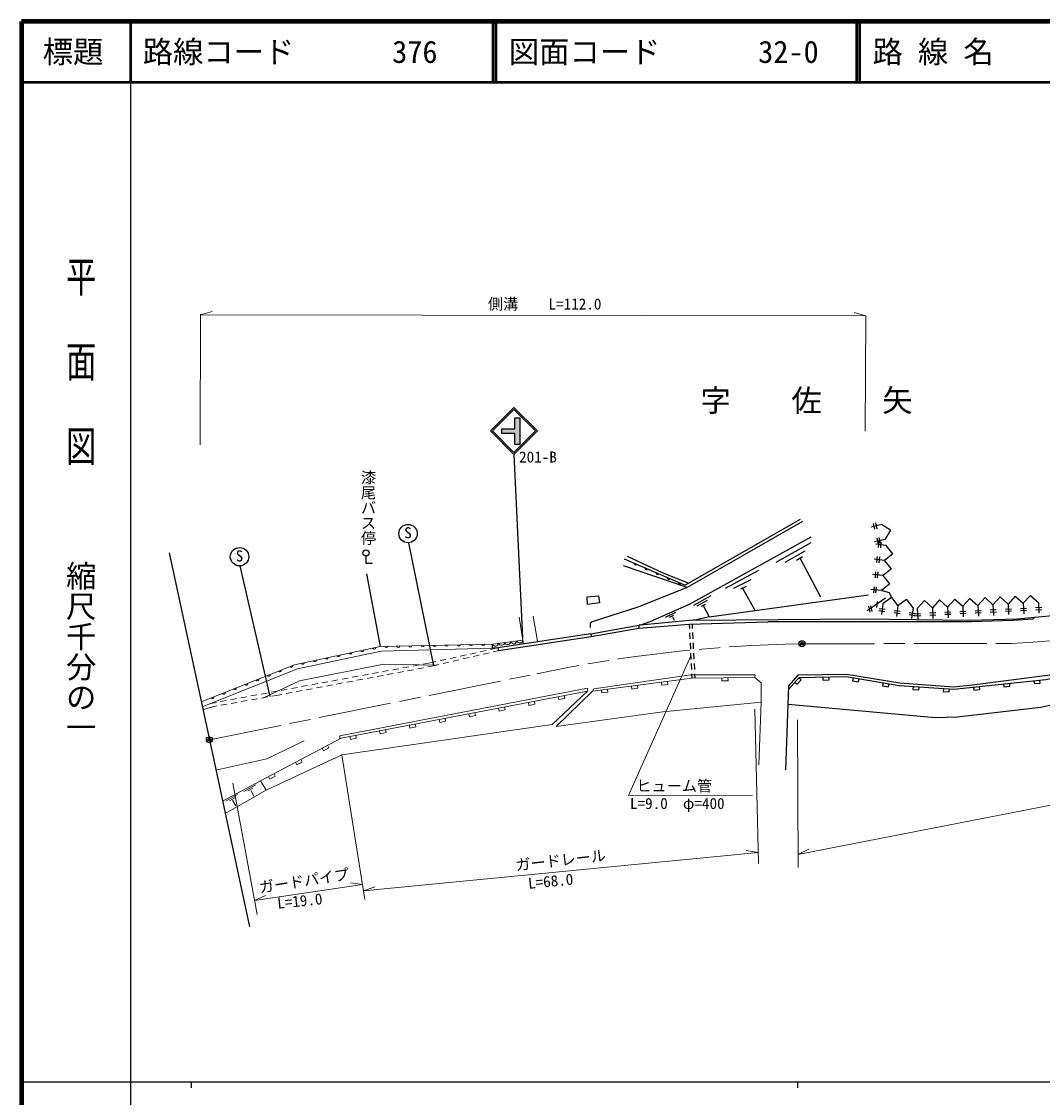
# Model space of a CAD drawing. Units: millimetres on the paper, with parts at other scales. Extents: x 40 to 680, y 20 to 380.
# Drawn here: x 40 to 208.4, y 202.4 to 380 of the extents above; entities that cross this region are included whole.
import ezdxf
from ezdxf.enums import TextEntityAlignment as Align

# ---------------------------------------------------------------- set-up
doc = ezdxf.new("R2010")
doc.units = ezdxf.units.MM
doc.header["$PDMODE"] = 32
doc.header["$PDSIZE"] = 0.5
doc.linetypes.add('CHAIN', pattern=[18.5, 12, -1.5, 3.5, -1.5])
for name, color, linetype, lineweight in [('M-BGD', 7, 'Continuous', 25), ('M-BMK', 2, 'CHAIN', 13), ('M-BMK-HTXT', 7, 'Continuous', 13), ('M-BMK-SRVR', 3, 'Continuous', 25), ('M-STR-HTXT', 7, 'Continuous', 13), ('M-STR-STRC', 7, 'Continuous', 25), ('M-TTL', 2, 'Continuous', 140), ('M-TTL-BAND', 7, 'Continuous', 25), ('M-TTL-LINE', 7, 'Continuous', 50)]:
    doc.layers.add(name, color=color, linetype=linetype, lineweight=lineweight)
doc.layers.add('M-OTRS', color=6, linetype='Continuous')
doc.layers.add('M-TTL-TXT', color=7, linetype='Continuous')
doc.styles.add('@ＭＳ ゴシック', font='')
doc.styles.add('ＭＳ ゴシック', font='')
doc.styles.get('@ＭＳ ゴシック').set_extended_font_data('@MS Gothic')
doc.styles.get('ＭＳ ゴシック').set_extended_font_data('MS Gothic')

msp = doc.modelspace()

# ---------------------------------------------------------------- hatches: boundary and pattern name
at = {"layer": 'M-STR-STRC'}
msp.add_hatch(color=256, dxfattribs=at).paths.add_polyline_path([(122.185, 310.167), (122.185, 314.586), (121.354, 314.586), (121.354, 312.745), (119.168, 312.745), (119.168, 312.024), (121.386, 312.024), (121.386, 310.167)])

# ---------------------------------------------------------------- linework, layer by layer
at = {"layer": 'M-BGD'}
for p, q in [((121.232, 308.562), (122.624, 278.271)), ((168.428, 297.829), (149.463, 286.992)), ((168.852, 297.491), (149.802, 286.569)), ((181.867, 296.958), (180.162, 296.567)), ((180.785, 296.197), (180.562, 297.171)), ((181.126, 296.275), (180.903, 297.25)), ((183.365, 296.019), (181.867, 296.958)), ((170.206, 294.866), (150.14, 283.775)), ((181.686, 293.838), (181.462, 294.813)), ((183.365, 296.019), (182.427, 294.522)), ((103.828, 293.935), (107.966, 273.641)), ((170.206, 293.935), (164.449, 290.717)), ((182.427, 294.522), (180.721, 294.13)), ((182.644, 293.539), (180.904, 293.725)), ((181.345, 293.76), (181.121, 294.735)), ((181.373, 293.172), (181.479, 294.166)), ((181.721, 293.134), (181.827, 294.129)), ((183.754, 292.163), (182.644, 293.539)), ((64.373, 292.326), (64.627, 290.971)), ((96.818, 291.785), (96.818, 290.599)), ((139.408, 291.334), (149.463, 286.992)), ((169.19, 292.58), (165.888, 290.717)), ((168.852, 291.649), (167.836, 291.056)), ((168.428, 291.395), (171.815, 285.045)), ((181.107, 290.686), (181.213, 291.68)), ((181.455, 290.649), (181.561, 291.643)), ((183.754, 292.163), (182.378, 291.053)), ((75.984, 290.154), (80.941, 268.577)), ((96.818, 290.599), (97.918, 290.599)), ((149.802, 286.569), (139.305, 290.178)), ((182.378, 291.053), (180.638, 291.239)), ((183.488, 289.677), (182.113, 288.567)), ((183.488, 289.677), (182.378, 291.053)), ((96.885, 288.855), (99.171, 276.832)), ((161.57, 289.363), (156.067, 286.399)), ((160.3, 287.839), (157.422, 286.399)), ((182.113, 288.567), (180.372, 288.753)), ((180.841, 288.2), (180.948, 289.194)), ((181.189, 288.163), (181.296, 289.157)), ((183.223, 287.191), (182.113, 288.567)), ((149.802, 286.569), (141.674, 283.351)), ((159.538, 286.738), (158.607, 286.315)), ((158.946, 286.484), (160.978, 282.843)), ((181.847, 286.081), (180.107, 286.267)), ((180.576, 285.714), (180.682, 286.708)), ((180.924, 285.677), (181.03, 286.671)), ((183.223, 287.191), (181.847, 286.081)), ((133.292, 285.045), (135.154, 285.214)), ((133.376, 283.775), (133.292, 285.045)), ((135.154, 285.214), (135.324, 284.029)), ((153.696, 285.214), (150.818, 283.605)), ((153.104, 284.452), (151.41, 283.521)), ((153.442, 281.743), (179.697, 285.35)), ((179.482, 282.797), (182.519, 284.85)), ((181.066, 283.263), (181.172, 284.257)), ((183.507, 284.94), (182.1, 283.869)), ((183.507, 284.94), (184.578, 283.533)), ((185.984, 284.604), (184.578, 283.533)), ((185.984, 284.604), (187.055, 283.198)), ((188.945, 284.411), (187.76, 283.1)), ((188.945, 284.411), (190.257, 283.225)), ((191.442, 284.537), (190.257, 283.225)), ((191.442, 284.537), (192.753, 283.351)), ((193.939, 284.662), (192.753, 283.351)), ((193.939, 284.662), (195.25, 283.477)), ((196.436, 284.788), (195.25, 283.477)), ((196.436, 284.788), (197.747, 283.602)), ((198.933, 284.913), (197.747, 283.602)), ((198.933, 284.913), (200.244, 283.728)), ((201.43, 285.039), (200.244, 283.728)), ((201.43, 285.039), (202.741, 283.853)), ((203.926, 285.164), (202.741, 283.853)), ((203.926, 285.164), (205.238, 283.979)), ((206.423, 285.29), (205.238, 283.979)), ((206.423, 285.29), (207.735, 284.104)), ((135.324, 284.029), (133.376, 283.775)), ((141.674, 283.351), (134.138, 280.896)), ((150.14, 283.775), (143.621, 280.896)), ((146.243, 281.698), (147.952, 282.506)), ((152.765, 283.775), (152.088, 283.436)), ((152.426, 283.605), (153.442, 281.743)), ((179.963, 282.532), (179.767, 283.513)), ((180.306, 282.601), (180.11, 283.581)), ((182.431, 282.588), (181.44, 282.722)), ((182.478, 282.935), (181.487, 283.069)), ((182.1, 283.869), (181.865, 282.135)), ((184.909, 282.252), (183.918, 282.387)), ((184.956, 282.599), (183.965, 282.733)), ((184.578, 283.533), (184.343, 281.799)), ((187.433, 282.264), (186.442, 282.398)), ((187.055, 283.198), (186.82, 281.464)), ((187.76, 283.1), (187.848, 281.352)), ((190.8, 282.377), (189.801, 282.326)), ((190.257, 283.225), (190.344, 281.478)), ((193.297, 282.502), (192.298, 282.452)), ((192.753, 283.351), (192.841, 281.603)), ((195.794, 282.628), (194.795, 282.578)), ((195.25, 283.477), (195.338, 281.729)), ((198.29, 282.753), (197.292, 282.703)), ((198.308, 282.404), (197.309, 282.354)), ((197.747, 283.602), (197.835, 281.854)), ((200.787, 282.879), (199.789, 282.829)), ((200.805, 282.529), (199.806, 282.479)), ((200.244, 283.728), (200.332, 281.98)), ((203.284, 283.004), (202.285, 282.954)), ((203.302, 282.655), (202.303, 282.605)), ((202.741, 283.853), (202.829, 282.105)), ((205.781, 283.13), (204.782, 283.08)), ((205.799, 282.78), (204.8, 282.73)), ((205.238, 283.979), (205.326, 282.231)), ((208.278, 283.255), (207.279, 283.205)), ((208.295, 282.906), (207.297, 282.856)), ((207.735, 284.104), (207.822, 282.356)), ((134.138, 280.896), (133.8, 280.642)), ((133.8, 280.642), (133.8, 279.965)), ((151.326, 281.235), (142.097, 280.388)), ((143.621, 280.896), (142.097, 280.388)), ((146.91, 281.675), (147.577, 282.026)), ((147.367, 281.733), (147.659, 281.183)), ((150.14, 280.557), (163.094, 280.896)), ((153.442, 281.743), (151.326, 281.235)), ((187.386, 281.917), (186.395, 282.051)), ((188.303, 282.251), (187.304, 282.201)), ((188.321, 281.902), (187.322, 281.851)), ((190.817, 282.027), (189.819, 281.977)), ((193.314, 282.153), (192.316, 282.102)), ((195.811, 282.278), (194.812, 282.228)), ((133.914, 278.94), (141.811, 280.344)), ((133.914, 278.94), (133.98, 278.489)), ((133.98, 278.489), (141.843, 279.88)), ((142.097, 280.388), (141.811, 280.344)), ((141.811, 280.344), (141.843, 279.88)), ((141.843, 279.88), (150.14, 280.557)), ((150.14, 280.557), (150.176, 279.82)), ((150.21, 279.121), (150.258, 278.122)), ((150.612, 280.57), (150.648, 279.829)), ((150.683, 279.13), (150.733, 278.132)), ((150.291, 277.423), (150.34, 276.424)), ((150.768, 277.432), (150.817, 276.434)), ((150.373, 275.725), (150.421, 274.726)), ((150.852, 275.735), (150.902, 274.736)), ((150.455, 274.027), (150.503, 273.028)), ((150.936, 274.037), (150.986, 273.038)), ((150.537, 272.329), (150.573, 271.592)), ((151.021, 272.339), (151.057, 271.599)), ((172.197, 271.813), (172.205, 271.313)), ((173.205, 271.328), (173.197, 271.828)), ((167.561, 270.944), (167.934, 270.611)), ((167.934, 270.611), (168.599, 271.358)), ((168.599, 271.358), (168.226, 271.69)), ((172.205, 271.313), (173.205, 271.328)), ((177.18, 271.676), (177.098, 271.182)), ((177.098, 271.182), (178.084, 271.017)), ((178.084, 271.017), (178.167, 271.51)), ((182.112, 270.849), (182.029, 270.356)), ((182.029, 270.356), (183.015, 270.19)), ((183.015, 270.19), (183.098, 270.683)), ((187.069, 270.246), (187.035, 269.747)), ((188.033, 269.68), (188.067, 270.179)), ((197.035, 270.14), (197.089, 269.643)), ((198.083, 269.75), (198.029, 270.247)), ((202.007, 270.674), (202.06, 270.177)), ((202.06, 270.177), (203.054, 270.283)), ((203.054, 270.283), (203.001, 270.781)), ((206.978, 271.208), (207.031, 270.711)), ((207.031, 270.711), (208.026, 270.817)), ((208.026, 270.817), (207.972, 271.315)), ((187.035, 269.747), (188.033, 269.68)), ((192.058, 269.909), (192.024, 269.41)), ((192.024, 269.41), (193.022, 269.343)), ((193.022, 269.343), (193.055, 269.842)), ((197.089, 269.643), (198.083, 269.75))]:
    msp.add_line(p, q, dxfattribs=at)
for points in [[(166.063, 256.508), (166.582, 270.334), (168.174, 272.16), (176.093, 272.268), (184.887, 270.846), (193.708, 270.162), (196.868, 270.504), (210.059, 272.216), (228.463, 275.954), (283.401, 294.188), (297.027, 297.032), (304.412, 297.9), (315.431, 299.441), (325.502, 300.349), (331.514, 300.814), (359.268, 301.093), (372.699, 300.946), (397.701, 299.284), (397.677, 298.832)], [(295.399, 295.983), (289.954, 293.631), (250.499, 278.806), (238.591, 274.659), (227.809, 271.223), (208.141, 266.779), (194.337, 265.18), (190.723, 265.061), (166.467, 267.265)], [(166.563, 269.823), (168.282, 271.754), (176.017, 271.871), (184.785, 270.4), (193.796, 269.792), (208.981, 271.423), (229.795, 275.53), (265.301, 287.458), (285.483, 293.856), (295.399, 295.983)], [(149.972, 287.283), (145.73, 289.019), (139.955, 291.705)], [(181.847, 286.081), (182.133, 286.044), (183.133, 285.745), (183.507, 284.94)], [(150.897, 281.195), (178.71, 281.431), (196.347, 281.167), (204.298, 281.431), (216.919, 282.624)], [(207.19, 281.704), (206.826, 281.36), (203.596, 281.15), (196.663, 280.904), (163.094, 280.896)], [(133.914, 278.94), (118.556, 276.598), (117.679, 276.581), (117.679, 277.252)], [(118.556, 276.598), (118.689, 276.2), (133.98, 278.489)]]:
    msp.add_lwpolyline(points, dxfattribs=at)
for centre, radius in [((103.755, 295.487), 1.517), ((75.96, 291.671), 1.517), ((96.818, 292.285), 0.5)]:
    msp.add_circle(centre, radius, dxfattribs=at)
for centre in [(141.266, 290.592), (143.103, 289.8), (144.939, 289.007), (146.775, 288.214), (148.611, 287.421)]:
    msp.add_arc(centre, 0.256, 169.32657, 323.9658, dxfattribs=at)
at = {"layer": 'M-BMK'}
for p, q in [((168.728, 277.297), (203.311, 277.34)), ((70.987, 261.445), (124.994, 272.345))]:
    msp.add_line(p, q, dxfattribs=at)
for centre, radius, start, end in [((196.676, 425.96), 148.768, 272.55619, 289.97923), ((172.675, 46.846), 230.484, 90.98104, 101.93897)]:
    msp.add_arc(centre, radius, start, end, dxfattribs=at)
at = {"layer": 'M-BMK-HTXT'}
for p, q in [((122.824, 277.249), (122.066, 281.711)), ((117.679, 277.252), (122.715, 277.886)), ((112.361, 275.238), (113.338, 275.452)), ((114.022, 275.603), (114.998, 275.817)), ((114.495, 275.199), (115.468, 275.431)), ((115.682, 275.967), (116.659, 276.181)), ((116.148, 275.594), (117.121, 275.826)), ((117.343, 276.332), (118.556, 276.598)), ((117.802, 275.988), (118.689, 276.2)), ((102.914, 273.311), (103.898, 273.493)), ((104.586, 273.62), (105.569, 273.802)), ((106.258, 273.929), (107.143, 274.092)), ((107.019, 273.463), (107.966, 273.641)), ((107.143, 274.092), (108.357, 274.359)), ((107.966, 273.641), (108.853, 273.853)), ((109.04, 274.509), (110.017, 274.723)), ((109.534, 274.015), (110.507, 274.247)), ((110.701, 274.874), (111.677, 275.088)), ((111.188, 274.41), (112.16, 274.642)), ((112.841, 274.805), (113.814, 275.037)), ((94.556, 271.767), (95.539, 271.949)), ((96.228, 272.076), (97.211, 272.257)), ((96.995, 271.58), (97.978, 271.765)), ((97.899, 272.385), (98.883, 272.566)), ((98.665, 271.894), (99.648, 272.079)), ((99.571, 272.693), (100.554, 272.875)), ((100.336, 272.208), (101.319, 272.393)), ((101.243, 273.002), (102.226, 273.184)), ((102.007, 272.522), (102.99, 272.706)), ((103.678, 272.836), (104.661, 273.02)), ((105.349, 273.15), (106.331, 273.334)), ((84.526, 269.914), (85.509, 270.095)), ((86.197, 270.223), (87.181, 270.404)), ((87.869, 270.531), (88.852, 270.713)), ((88.641, 270.011), (89.624, 270.196)), ((89.541, 270.84), (90.524, 271.022)), ((90.312, 270.325), (91.294, 270.51)), ((91.212, 271.149), (92.196, 271.331)), ((91.982, 270.639), (92.965, 270.824)), ((92.884, 271.458), (93.868, 271.64)), ((93.653, 270.953), (94.636, 271.137)), ((95.324, 271.267), (96.307, 271.451)), ((140.615, 270.312), (140.679, 269.816)), ((140.679, 269.816), (141.671, 269.943)), ((141.671, 269.943), (141.607, 270.439)), ((145.575, 270.949), (145.638, 270.453)), ((145.638, 270.453), (146.63, 270.581)), ((146.63, 270.581), (146.566, 271.077)), ((155.533, 271.661), (155.54, 271.162)), ((155.54, 271.162), (156.54, 271.176)), ((156.54, 271.176), (156.533, 271.676)), ((74.495, 268.06), (75.479, 268.242)), ((76.167, 268.369), (77.15, 268.551)), ((77.839, 268.678), (78.822, 268.86)), ((77.918, 268.043), (78.903, 268.217)), ((79.511, 268.987), (80.494, 269.169)), ((79.592, 268.339), (80.577, 268.513)), ((81.182, 269.296), (82.166, 269.478)), ((81.266, 268.634), (81.993, 268.763)), ((81.993, 268.763), (82.94, 268.941)), ((82.854, 269.605), (83.837, 269.786)), ((83.628, 269.07), (84.611, 269.255)), ((85.299, 269.384), (86.282, 269.568)), ((86.97, 269.698), (87.953, 269.882)), ((128.528, 268.561), (128.622, 268.07)), ((128.622, 268.07), (129.604, 268.257)), ((129.604, 268.257), (129.511, 268.748)), ((135.656, 269.674), (135.72, 269.178)), ((135.72, 269.178), (136.712, 269.306)), ((136.712, 269.306), (136.648, 269.802)), ((69.926, 266.397), (71.479, 266.905)), ((71.25, 267.461), (72.135, 267.624)), ((71.479, 266.905), (72.206, 267.034)), ((72.824, 267.752), (73.807, 267.933)), ((72.896, 267.155), (73.88, 267.329)), ((74.57, 267.451), (75.555, 267.625)), ((76.244, 267.747), (77.229, 267.921)), ((118.705, 266.688), (118.799, 266.197)), ((119.781, 266.384), (119.687, 266.875)), ((123.617, 267.624), (123.71, 267.133)), ((123.71, 267.133), (124.693, 267.32)), ((124.693, 267.32), (124.599, 267.812)), ((108.882, 264.815), (108.976, 264.324)), ((109.958, 264.511), (109.864, 265.002)), ((113.794, 265.751), (113.887, 265.26)), ((113.887, 265.26), (114.87, 265.448)), ((114.87, 265.448), (114.776, 265.939)), ((118.799, 266.197), (119.781, 266.384)), ((99.059, 262.942), (99.153, 262.451)), ((100.135, 262.638), (100.041, 263.129)), ((103.971, 263.878), (104.064, 263.387)), ((104.064, 263.387), (105.047, 263.575)), ((105.047, 263.575), (104.953, 264.066)), ((108.976, 264.324), (109.958, 264.511)), ((94.148, 262.006), (94.241, 261.514)), ((94.241, 261.514), (95.224, 261.702)), ((95.224, 261.702), (95.13, 262.193)), ((99.153, 262.451), (100.135, 262.638)), ((89.587, 260.07), (89.82, 259.627)), ((89.82, 259.627), (90.704, 260.095)), ((90.704, 260.095), (90.471, 260.537)), ((85.166, 257.734), (85.399, 257.292)), ((85.399, 257.292), (86.283, 257.759)), ((86.283, 257.759), (86.05, 258.201)), ((81.862, 255.423), (81.629, 255.865)), ((79.418, 254.697), (73.152, 251.335)), ((76.69, 252.938), (78.651, 254.02)), ((80.745, 255.398), (80.978, 254.956)), ((80.978, 254.956), (81.862, 255.423)), ((73.688, 251.327), (75.649, 252.409)), ((77.335, 253), (78.167, 253.463)), ((77.818, 253.094), (78.333, 252.168)), ((74.333, 251.39), (75.165, 251.853)), ((74.817, 251.483), (75.332, 250.558))]:
    msp.add_line(p, q, dxfattribs=at)
for points in [[(125.084, 277.593), (125.136, 277.734), (124.398, 281.842)], [(69.649, 267.691), (85.019, 273.821), (99.171, 276.832), (117.679, 277.252)], [(117.679, 276.581), (99.347, 276.069), (85.55, 273.173), (69.82, 266.89)], [(79.981, 268.407), (79.89, 268.391), (85.832, 271.181), (99.772, 273.91), (108.521, 273.773)], [(162.025, 267.662), (161.999, 270.821), (160.97, 271.738), (160.994, 272.19), (150.384, 272.151), (134.384, 269.852), (134.168, 269.483)], [(134.168, 269.483), (150.573, 271.592), (160.97, 271.738)], [(133.349, 269.48), (133.342, 269.969), (92.526, 262.121), (92.532, 261.626)], [(79.418, 254.697), (92.745, 261.738), (133.349, 269.48)], [(133.349, 269.48), (127.521, 263.992), (92.821, 258.967), (80.349, 253.118)], [(134.168, 269.483), (128.183, 263.638), (145.78, 266.056), (162.025, 267.662), (161.631, 257.314)], [(86.602, 261.284), (80.476, 258.283), (72.055, 256.457)], [(79.418, 254.697), (80.349, 253.118), (73.59, 249.286)]]:
    msp.add_lwpolyline(points, dxfattribs=at)
for centre, radius, start, end in [((110.15, 277.138), 0.256, 193.9813, 348.62053), ((112.15, 277.183), 0.256, 193.9813, 348.62053), ((114.149, 277.228), 0.256, 193.9813, 348.62053), ((116.149, 277.274), 0.256, 193.9813, 348.62053), ((118.168, 277.437), 0.522, 200.69449, 353.65639), ((119.175, 277.564), 0.522, 200.69449, 353.65639), ((120.182, 277.69), 0.522, 200.69449, 353.65639), ((121.189, 277.817), 0.522, 200.69449, 353.65639), ((122.197, 277.944), 0.522, 200.69449, 353.65639), ((92.296, 275.427), 0.256, 204.68952, 359.32875), ((94.253, 275.843), 0.256, 204.68952, 359.32875), ((96.209, 276.259), 0.256, 204.68952, 359.32875), ((98.165, 276.676), 0.256, 204.68952, 359.32875), ((100.153, 276.911), 0.256, 193.9813, 348.62053), ((102.153, 276.956), 0.256, 193.9813, 348.62053), ((104.152, 277.001), 0.256, 193.9813, 348.62053), ((106.151, 277.047), 0.256, 193.9813, 348.62053), ((108.151, 277.092), 0.256, 193.9813, 348.62053), ((84.489, 273.671), 0.256, 214.427, 9.06624), ((86.428, 274.179), 0.256, 204.68952, 359.32875), ((88.384, 274.595), 0.256, 204.68952, 359.32875), ((90.34, 275.011), 0.256, 204.68952, 359.32875), ((80.774, 272.189), 0.256, 214.427, 9.06624), ((82.632, 272.93), 0.256, 214.427, 9.06624), ((75.201, 269.966), 0.256, 214.427, 9.06624), ((77.059, 270.707), 0.256, 214.427, 9.06624), ((78.916, 271.448), 0.256, 214.427, 9.06624), ((71.486, 268.484), 0.256, 214.427, 9.06624), ((73.343, 269.225), 0.256, 214.427, 9.06624)]:
    msp.add_arc(centre, radius, start, end, dxfattribs=at)
at = {"layer": 'M-BMK-SRVR'}
for p, q in [((64.373, 292.326), (70.987, 261.445)), ((70.987, 261.445), (77.6, 230.563))]:
    msp.add_line(p, q, dxfattribs=at)
for centre in [(168.728, 277.297), (70.987, 261.445)]:
    msp.add_circle(centre, 0.5, dxfattribs=at)
for p in [(168.728, 277.297), (70.987, 261.445)]:
    msp.add_point(p, dxfattribs=at)
at = {"layer": 'M-OTRS'}
msp.add_point((70.987, 261.445), dxfattribs=at)
at = {"layer": 'M-STR-HTXT'}
for p, q in [((69.537, 331.605), (71.47, 332.12)), ((69.538, 331.696), (69.453, 310.106)), ((179.266, 331.442), (69.537, 331.605)), ((179.266, 331.442), (177.335, 331.963)), ((179.266, 331.442), (179.181, 312.392)), ((150.394, 275.308), (140.15, 252.279)), ((160.978, 266.503), (161.57, 241.018)), ((168.005, 264.725), (168.09, 240.341)), ((287.131, 265.825), (168.082, 242.525)), ((92.821, 258.967), (96.631, 235.091)), ((74.872, 254.311), (78.851, 232.636)), ((140.15, 252.279), (160.597, 252.299)), ((168.082, 242.525), (169.879, 243.404)), ((96.407, 236.497), (161.528, 242.843)), ((161.528, 242.843), (159.555, 243.171)), ((96.233, 237.587), (78.428, 234.922)), ((96.233, 237.587), (94.246, 237.813)), ((96.407, 236.497), (98.279, 237.2)), ((78.428, 234.922), (80.262, 235.72))]:
    msp.add_line(p, q, dxfattribs=at)
at = {"layer": 'M-STR-STRC'}
for p, q in [((117.371, 312.423), (121.232, 316.284)), ((121.232, 316.284), (125.093, 312.423)), ((117.668, 312.423), (121.232, 315.987)), ((121.232, 315.987), (124.796, 312.423)), ((121.354, 312.745), (121.354, 314.586)), ((121.354, 314.586), (122.185, 314.586)), ((122.185, 314.586), (122.185, 310.167)), ((119.168, 312.745), (119.168, 312.024)), ((119.168, 312.745), (121.354, 312.745)), ((121.232, 308.562), (117.371, 312.423)), ((121.232, 308.859), (117.668, 312.423)), ((121.386, 312.024), (119.168, 312.024)), ((125.093, 312.423), (121.232, 308.562)), ((124.796, 312.423), (121.232, 308.859)), ((121.386, 310.167), (121.386, 312.024)), ((122.185, 310.167), (121.386, 310.167))]:
    msp.add_line(p, q, dxfattribs=at)
at = {"layer": 'M-TTL'}
for p, q in [((40, 380), (40, 20)), ((680, 380), (40, 380))]:
    msp.add_line(p, q, dxfattribs=at)
at = {"layer": 'M-TTL-BAND'}
for p, q in [((58, 370), (58, 20)), ((40, 205), (579, 205)), ((68, 205), (68, 204)), ((168, 205), (168, 204))]:
    msp.add_line(p, q, dxfattribs=at)
at = {"layer": 'M-TTL-LINE'}
for p, q in [((58, 380), (58, 370)), ((117.75, 380), (117.75, 370)), ((118.25, 380), (118.25, 370)), ((177.75, 380), (177.75, 370)), ((178.25, 380), (178.25, 370)), ((40, 370), (680, 370))]:
    msp.add_line(p, q, dxfattribs=at)

# ---------------------------------------------------------------- texts
at = {"layer": 'M-BGD', "style": '@ＭＳ ゴシック'}
msp.add_text('漆尾バス停', height=1.833, rotation=270, dxfattribs=at).set_placement((95.733, 306.009), align=Align.BOTTOM_LEFT)
at = {"layer": 'M-BGD', "style": 'ＭＳ ゴシック'}
for p in [(103.12, 294.15), (75.325, 290.334)]:
    msp.add_text('S', height=1.833, dxfattribs=at).set_placement(p, align=Align.BOTTOM_LEFT)
at = {"layer": 'M-BMK-HTXT', "style": 'ＭＳ ゴシック'}
msp.add_text('字\u3000\u3000佐\u3000\u3000矢', height=3.666, dxfattribs=at).set_placement((151.99, 314.516), align=Align.BOTTOM_LEFT)
at = {"layer": 'M-STR-HTXT', "style": 'ＭＳ ゴシック'}
for s, p in [('側溝\u3000\u3000L=112.0', (116.928, 331.911)), ('ヒューム管', (141.417, 252.376)), ('L=9.0\u3000φ=400', (140.365, 249.471))]:
    msp.add_text(s, height=1.833, dxfattribs=at).set_placement(p, align=Align.BOTTOM_LEFT)
for s, rotation, p in [('ガードレール', 6.447, (121.638, 239.276)), ('ガードパイプ', 8.717, (79.407, 235.604)), ('L=68.0', 5.537, (123.697, 236.289)), ('L=19.0', 5.857, (82.329, 233.008))]:
    msp.add_text(s, height=1.833, rotation=rotation, dxfattribs=at).set_placement(p, align=Align.BOTTOM_LEFT)
at = {"layer": 'M-STR-STRC', "style": 'ＭＳ ゴシック'}
msp.add_text('201-B', height=1.833, dxfattribs=at).set_placement((122.071, 306.656), align=Align.BOTTOM_LEFT)
at = {"layer": 'M-TTL-BAND', "style": '@ＭＳ ゴシック', "width": 1.4}
msp.add_text('平  面  図', height=3.666, rotation=270, dxfattribs=at).set_placement((49.777, 306.475), align=Align.MIDDLE_RIGHT)
at = {"layer": 'M-TTL-BAND', "style": '@ＭＳ ゴシック'}
msp.add_text('縮尺千分の一', height=3.666, rotation=270, dxfattribs=at).set_placement((49.777, 261.03), align=Align.MIDDLE_RIGHT)
at = {"layer": 'M-TTL-TXT', "style": 'ＭＳ ゴシック'}
msp.add_text('標題', height=3.666, dxfattribs=at).set_placement((48.5, 375), align=Align.MIDDLE_CENTER)
for s, p in [('路線コード', (60, 375)), ('376', (101.142, 375)), ('図面コード', (120.38, 375)), ('32-0', (161.521, 375)), ('路 線 名', (180.38, 375))]:
    msp.add_text(s, height=3.666, dxfattribs=at).set_placement(p, align=Align.MIDDLE_LEFT)

doc.saveas('drawing.dxf')
